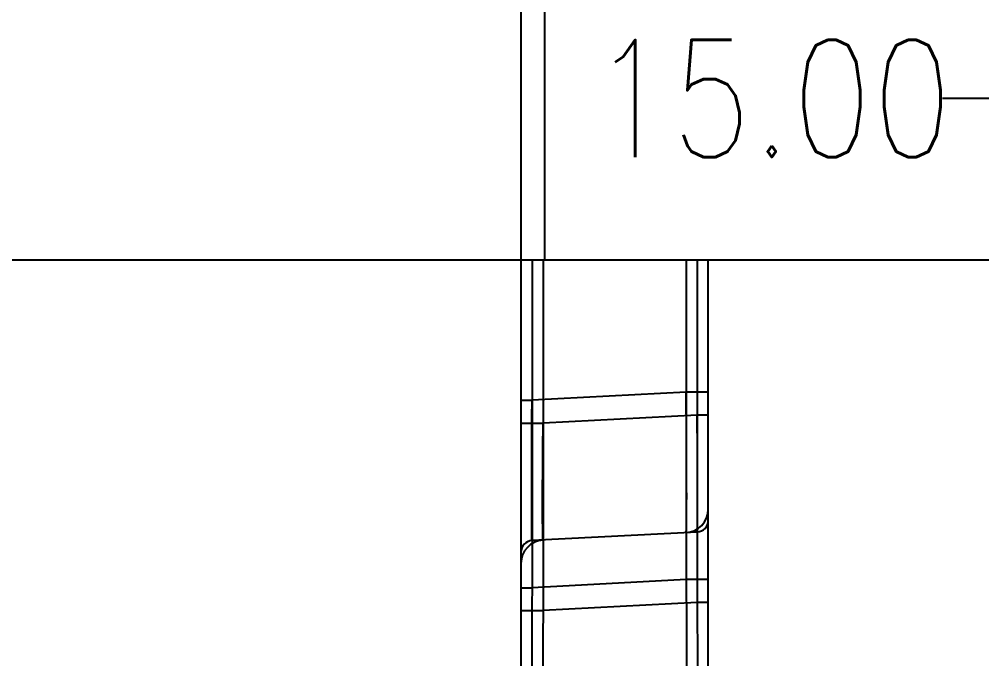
# Model space of a CAD drawing. Header units: millimetres. Extents: x 28656 to 29764, y -21384 to -20601.
# Drawn here: x 28877.28 to 28918.37, y -20720.28 to -20692.99 of the extents above; entities that cross this region are included whole.
import ezdxf

# ---------------------------------------------------------------- set-up
doc = ezdxf.new("R2010")
doc.units = ezdxf.units.MM
doc.header["$LTSCALE"] = 8
doc.layers.get('DEFPOINTS').update_dxf_attribs({"color": 6})
doc.layers.add('Cav-cor', color=30, linetype='Continuous')
doc.layers.add('dim', color=3, linetype='Continuous', lineweight=15)
doc.styles.get("Standard").update_dxf_attribs({"font": 'txt.shx', "width": 0.8, "bigfont": 'chineset.shx'})
doc.dimstyles.new('ISO-25', dxfattribs={"dimtxt": 5, "dimasz": 4, "dimexe": 0.3, "dimexo": 0.3, "dimtad": 0, "dimzin": 1, "dimdsep": 46, "dimtxsty": 'Standard', "dimcen": 0, "dimclrd": 3, "dimclre": 3, "dimclrt": 3, "dimazin": 0, "dimtfac": 1, "dimtofl": 0, "dimtmove": 0, "dimatfit": 0, "dimfxl": 0, "dimarcsym": 0})

# ---------------------------------------------------------------- blocks, each defined once
blk = doc.blocks.new('*D27489')
at = {"layer": 'DEFPOINTS', "color": 0}
for p in [(28924.695, -20696.375), (28924.695, -20703.266), (28939.695, -20703.266)]:
    blk.add_point(p, dxfattribs=at)
at = {"layer": 'dim', "color": 3, "lineweight": -2}
for p, q in [((28920.695, -20696.375), (28916.695, -20696.375)), ((28924.695, -20702.966), (28924.695, -20696.075)), ((28939.695, -20702.966), (28939.695, -20696.075)), ((28943.695, -20696.375), (28947.695, -20696.375))]:
    blk.add_line(p, q, dxfattribs=at)
at = {"layer": 'dim', "color": 3}
for points in [[(28920.695, -20697.041), (28920.695, -20695.708), (28924.695, -20696.375)], [(28943.695, -20695.708), (28943.695, -20697.041), (28939.695, -20696.375)]]:
    blk.add_solid(points, dxfattribs=at)
at = {"layer": 'dim', "color": 3, "insert": (28909.403, -20696.375), "char_height": 5, "attachment_point": 5}
blk.add_mtext('15.00', dxfattribs=at)
blk = doc.blocks.new('20160903.083130')
at = {"layer": 'Cav-cor', "color": 241}
for p, q in [((-0.237, 58.51), (-0.237, 53.392)), ((-0.118, 58.51), (-0.118, 55.015)), ((0, 58.51), (0, 54.771)), ((1.526, 58.51), (1.526, 55.101)), ((1.645, 58.51), (1.645, 54.857)), ((1.763, 53.734), (1.763, 58.51)), ((-0.237, 57.015), (-0.118, 57.015)), ((1.526, 57.101), (-0.118, 57.015)), ((1.763, 57.101), (1.526, 57.101)), ((1.645, 56.857), (0, 56.771)), ((1.763, 56.857), (1.645, 56.857)), ((-0.237, 56.771), (0, 56.771)), ((1.645, 55.609), (-0.118, 55.517)), ((1.526, 55.101), (-0.118, 55.015)), ((1.763, 55.101), (1.526, 55.101)), ((-0.237, 55.015), (-0.118, 55.015)), ((1.645, 54.857), (0, 54.771)), ((1.763, 54.857), (1.645, 54.857)), ((-0.237, 54.771), (0, 54.771))]:
    blk.add_line(p, q, dxfattribs=at)
for centre, radius, start, end in [((1.513, 55.852), 0.25, 273, 360), ((1.638, 55.734), 0.125, 273, 360), ((0.013, 55.273), 0.25, 93, 180), ((-0.112, 55.392), 0.125, 93, 180)]:
    blk.add_arc(centre, radius, start, end, dxfattribs=at)
for points, knots in [([(-0.118, 55.517), (-0.119, 55.517), (-0.119, 55.517), (-0.119, 55.519), (-0.119, 55.521), (-0.119, 55.524), (-0.119, 55.528), (-0.119, 55.535), (-0.12, 55.546), (-0.12, 55.562), (-0.12, 55.582), (-0.12, 55.605), (-0.12, 55.631), (-0.121, 55.661), (-0.121, 55.707), (-0.121, 55.773), (-0.121, 55.86), (-0.121, 55.958), (-0.121, 56.067), (-0.121, 56.185), (-0.121, 56.31), (-0.12, 56.49), (-0.12, 56.726), (-0.119, 56.917), (-0.118, 57.015)], [0, 0, 0, 0, 0.000313, 0.001215, 0.002714, 0.004812, 0.007507, 0.0108, 0.019167, 0.029895, 0.042959, 0.058329, 0.075968, 0.095835, 0.117883, 0.168305, 0.226752, 0.292659, 0.365391, 0.444245, 0.528455, 0.617207, 0.804868, 1, 1, 1, 1]), ([(1.526, 55.603), (1.526, 55.603), (1.527, 55.604), (1.527, 55.605), (1.527, 55.607), (1.527, 55.61), (1.528, 55.614), (1.528, 55.622), (1.529, 55.633), (1.529, 55.649), (1.529, 55.668), (1.53, 55.692), (1.53, 55.718), (1.531, 55.748), (1.531, 55.794), (1.531, 55.859), (1.532, 55.947), (1.532, 56.045), (1.531, 56.154), (1.531, 56.271), (1.531, 56.397), (1.53, 56.577), (1.529, 56.812), (1.527, 57.003), (1.526, 57.101)], [0, 0, 0, 0, 0.000376, 0.001311, 0.002837, 0.004958, 0.007675, 0.010987, 0.01939, 0.03015, 0.043242, 0.058637, 0.076298, 0.096182, 0.118243, 0.16868, 0.227124, 0.293014, 0.365716, 0.444528, 0.52869, 0.61739, 0.80495, 1, 1, 1, 1]), ([(1.645, 55.609), (1.645, 55.609), (1.645, 55.61), (1.645, 55.611), (1.645, 55.613), (1.645, 55.615), (1.645, 55.619), (1.646, 55.625), (1.646, 55.634), (1.646, 55.647), (1.646, 55.664), (1.646, 55.683), (1.647, 55.705), (1.647, 55.73), (1.647, 55.768), (1.647, 55.823), (1.647, 55.895), (1.647, 55.977), (1.647, 56.068), (1.647, 56.166), (1.647, 56.271), (1.647, 56.421), (1.646, 56.617), (1.645, 56.776), (1.645, 56.857)], [0, 0, 0, 0, 0.000332, 0.001248, 0.002761, 0.004872, 0.007581, 0.010886, 0.019277, 0.030027, 0.043112, 0.0585, 0.076155, 0.096036, 0.118095, 0.16853, 0.226979, 0.292877, 0.365591, 0.444419, 0.528599, 0.617318, 0.804916, 1, 1, 1, 1]), ([(0, 55.523), (0, 55.523), (0, 55.523), (-0.001, 55.524), (-0.001, 55.526), (-0.001, 55.53), (-0.002, 55.537), (-0.002, 55.548), (-0.003, 55.561), (-0.003, 55.577), (-0.004, 55.596), (-0.004, 55.628), (-0.005, 55.673), (-0.005, 55.736), (-0.005, 55.809), (-0.005, 55.891), (-0.005, 55.981), (-0.005, 56.079), (-0.005, 56.184), (-0.004, 56.334), (-0.002, 56.531), (-0.001, 56.69), (0, 56.771)], [0, 0, 0, 0, 0.000382, 0.001303, 0.00281, 0.00491, 0.010895, 0.019255, 0.029972, 0.043025, 0.058382, 0.07601, 0.117904, 0.168309, 0.226744, 0.292645, 0.365376, 0.444231, 0.528446, 0.617204, 0.804872, 1, 1, 1, 1]), ([(1.526, 55.101), (1.527, 55.003), (1.529, 54.812), (1.53, 54.577), (1.531, 54.397), (1.531, 54.271), (1.531, 54.154), (1.532, 54.045), (1.532, 53.947), (1.531, 53.859), (1.531, 53.794), (1.531, 53.748), (1.53, 53.718), (1.53, 53.692), (1.529, 53.668), (1.529, 53.649), (1.529, 53.633), (1.528, 53.622), (1.528, 53.614), (1.527, 53.61), (1.527, 53.607), (1.527, 53.605), (1.527, 53.604), (1.526, 53.603), (1.526, 53.603)], [0, 0, 0, 0, 0.19505, 0.38261, 0.47131, 0.555472, 0.634284, 0.706986, 0.772876, 0.83132, 0.881757, 0.903818, 0.923702, 0.941363, 0.956758, 0.96985, 0.98061, 0.989013, 0.992325, 0.995042, 0.997163, 0.998689, 0.999624, 1, 1, 1, 1]), ([(-0.118, 55.015), (-0.119, 54.917), (-0.12, 54.726), (-0.12, 54.49), (-0.121, 54.31), (-0.121, 54.185), (-0.121, 54.067), (-0.121, 53.958), (-0.121, 53.86), (-0.121, 53.773), (-0.121, 53.707), (-0.121, 53.661), (-0.12, 53.631), (-0.12, 53.605), (-0.12, 53.582), (-0.12, 53.562), (-0.12, 53.546), (-0.119, 53.535), (-0.119, 53.528), (-0.119, 53.524), (-0.119, 53.521), (-0.119, 53.519), (-0.119, 53.517), (-0.119, 53.517), (-0.118, 53.517)], [0, 0, 0, 0, 0.195132, 0.382793, 0.471545, 0.555755, 0.634609, 0.707341, 0.773248, 0.831695, 0.882117, 0.904165, 0.924032, 0.941671, 0.957041, 0.970105, 0.980833, 0.9892, 0.992493, 0.995188, 0.997286, 0.998785, 0.999687, 1, 1, 1, 1]), ([(1.645, 54.857), (1.645, 54.72), (1.646, 54.461), (1.647, 54.109), (1.647, 53.862), (1.647, 53.715), (1.646, 53.662), (1.646, 53.641)], [0, 0, 0, 0, 0.338558, 0.63922, 0.868252, 0.947483, 1, 1, 1, 1]), ([(0, 54.771), (-0.001, 54.69), (-0.002, 54.531), (-0.004, 54.334), (-0.005, 54.184), (-0.005, 54.079), (-0.005, 53.981), (-0.005, 53.891), (-0.005, 53.809), (-0.005, 53.736), (-0.005, 53.673), (-0.004, 53.628), (-0.004, 53.596), (-0.003, 53.577), (-0.003, 53.561), (-0.002, 53.548), (-0.002, 53.537), (-0.001, 53.53), (-0.001, 53.526), (-0.001, 53.524), (0, 53.523), (0, 53.523), (0, 53.523)], [0, 0, 0, 0, 0.195128, 0.382796, 0.471554, 0.555769, 0.634624, 0.707355, 0.773256, 0.831691, 0.882096, 0.92399, 0.941618, 0.956975, 0.970028, 0.980745, 0.989105, 0.99509, 0.99719, 0.998697, 0.999618, 1, 1, 1, 1])]:
    blk.add_open_spline(points, degree=3, knots=knots, dxfattribs=at)

msp = doc.modelspace()

# ---------------------------------------------------------------- linework, layer by layer
at = {"linetype": 'Continuous'}
for p, q in [((28898.695, -20651.266), (28898.695, -20703.266)), ((28899.695, -20651.266), (28899.695, -20703.266))]:
    msp.add_line(p, q, dxfattribs=at)
at = {"layer": 'Cav-cor', "color": 241}
for p, q in [((28939.695, -20703.266), (28858.695, -20703.266)), ((28898.695, -20703.266), (28898.695, -20943.266))]:
    msp.add_line(p, q, dxfattribs=at)

# ---------------------------------------------------------------- block references
at = {"layer": 'dim', "xscale": 4, "yscale": 4, "zscale": 4}
msp.add_blockref('20160903.083130', (28899.643, -20937.307), dxfattribs=at)

# ---------------------------------------------------------------- dimensions: what is measured, and where the dimension line sits
at = {"layer": 'dim'}
dim = msp.add_linear_dim(base=(28924.695, -20696.375), p1=(28939.695, -20703.266), p2=(28924.695, -20703.266), dimstyle='ISO-25', dxfattribs=at)
dim.commit()
dim.dimension.update_dxf_attribs({"geometry": '*D27489', "text_midpoint": (28909.403, -20696.375)})

doc.saveas('drawing.dxf')
